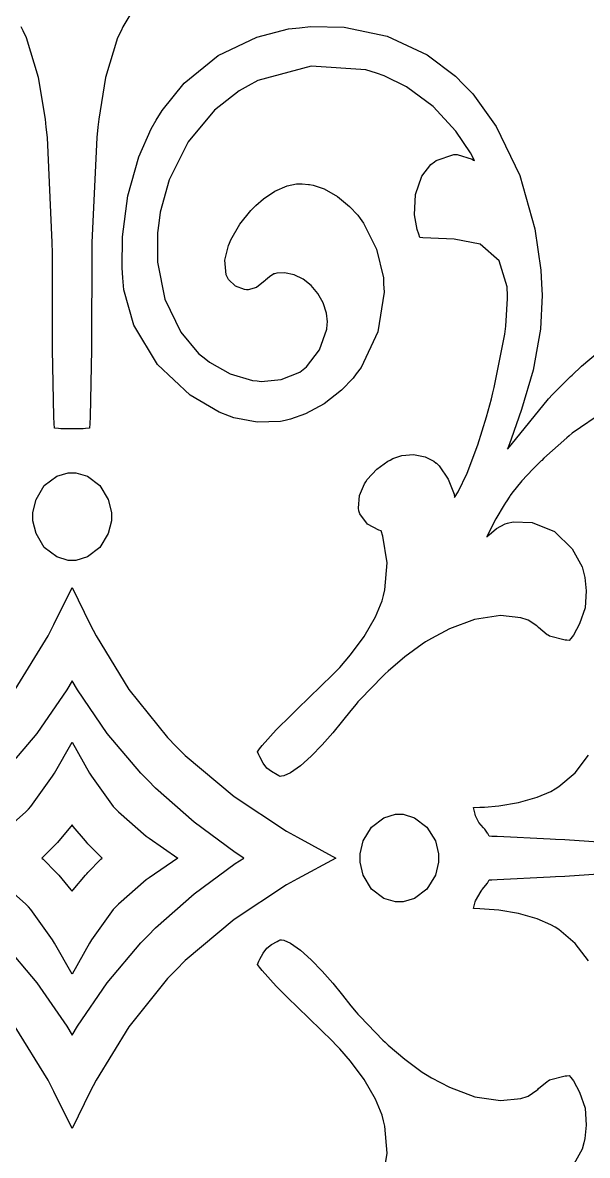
# Model space of a CAD drawing. Extents: x 0 to 1426, y 0 to 829.
# Drawn here: x 1296.5 to 1335.2, y 76 to 153.6 of the extents above; entities that cross this region are included whole.
import ezdxf

# ---------------------------------------------------------------- set-up
doc = ezdxf.new("R2010")
doc.units = 0
doc.layers.get('0').update_dxf_attribs({"linetype": 'CONTINUOUS'})

msp = doc.modelspace()

# ---------------------------------------------------------------- linework, layer by layer
at = {"color": 0}
for p, q in [((1304.87, 155.765), (1303.39, 153.278)), ((1304.87, 155.765), (1303.39, 153.278)), ((1296.56, 153.02), (1296.43, 153.278)), ((1296.56, 153.02), (1296.43, 153.278)), ((1296.79, 152.543), (1296.56, 153.02)), ((1296.79, 152.543), (1296.56, 153.02)), ((1303.27, 153.02), (1303.03, 152.543)), ((1303.27, 153.02), (1303.03, 152.543)), ((1303.39, 153.278), (1303.27, 153.02)), ((1303.39, 153.278), (1303.27, 153.02)), ((1312.56, 152.583), (1314.74, 153.143)), ((1312.56, 152.583), (1314.74, 153.143)), ((1314.74, 153.143), (1315.48, 153.223)), ((1314.74, 153.143), (1315.48, 153.223)), ((1315.48, 153.223), (1316.24, 153.307)), ((1315.48, 153.223), (1316.24, 153.307)), ((1316.24, 153.307), (1318.55, 153.257)), ((1316.24, 153.307), (1318.55, 153.257)), ((1318.55, 153.257), (1321.49, 152.649)), ((1318.55, 153.257), (1321.49, 152.649)), ((1297.61, 149.809), (1296.79, 152.543)), ((1297.61, 149.809), (1296.79, 152.543)), ((1303.03, 152.543), (1302.21, 149.809)), ((1303.03, 152.543), (1302.21, 149.809)), ((1309.91, 151.321), (1312.56, 152.583)), ((1309.91, 151.321), (1312.56, 152.583)), ((1321.49, 152.649), (1324.23, 151.36)), ((1321.49, 152.649), (1324.23, 151.36)), ((1307.59, 149.426), (1309.91, 151.321)), ((1307.59, 149.426), (1309.91, 151.321)), ((1324.23, 151.36), (1326.17, 149.915)), ((1324.23, 151.36), (1326.17, 149.915)), ((1316.28, 150.599), (1312.64, 149.623)), ((1316.28, 150.599), (1312.64, 149.623)), ((1320.02, 150.352), (1316.28, 150.599)), ((1320.02, 150.352), (1316.28, 150.599)), ((1298.08, 146.958), (1297.61, 149.809)), ((1298.08, 146.958), (1297.61, 149.809)), ((1302.21, 149.809), (1301.74, 146.958)), ((1302.21, 149.809), (1301.74, 146.958)), ((1320.75, 150.113), (1320.02, 150.352)), ((1320.75, 150.113), (1320.02, 150.352)), ((1321.28, 149.936), (1320.75, 150.113)), ((1321.28, 149.936), (1320.75, 150.113)), ((1322.82, 149.174), (1321.28, 149.936)), ((1322.82, 149.174), (1321.28, 149.936)), ((1326.17, 149.915), (1326.72, 149.348)), ((1326.17, 149.915), (1326.72, 149.348)), ((1306.08, 147.567), (1307.59, 149.426)), ((1306.08, 147.567), (1307.59, 149.426)), ((1311.35, 148.909), (1309.66, 147.58)), ((1311.35, 148.909), (1309.66, 147.58)), ((1311.97, 149.25), (1311.35, 148.909)), ((1311.97, 149.25), (1311.35, 148.909)), ((1312.64, 149.623), (1311.97, 149.25)), ((1312.64, 149.623), (1311.97, 149.25)), ((1324.64, 147.837), (1322.82, 149.174)), ((1324.64, 147.837), (1322.82, 149.174)), ((1326.72, 149.348), (1327.36, 148.701)), ((1326.72, 149.348), (1327.36, 148.701)), ((1327.36, 148.701), (1328.96, 146.461)), ((1327.36, 148.701), (1328.96, 146.461)), ((1305.67, 146.886), (1306.08, 147.567)), ((1305.67, 146.886), (1306.08, 147.567)), ((1309.66, 147.58), (1307.85, 145.407)), ((1309.66, 147.58), (1307.85, 145.407)), ((1326.19, 146.141), (1324.64, 147.837)), ((1326.19, 146.141), (1324.64, 147.837)), ((1298.14, 146.424), (1298.08, 146.958)), ((1298.14, 146.424), (1298.08, 146.958)), ((1301.74, 146.958), (1301.68, 146.424)), ((1301.74, 146.958), (1301.68, 146.424)), ((1305.32, 146.295), (1305.67, 146.886)), ((1305.32, 146.295), (1305.67, 146.886)), ((1298.22, 145.712), (1298.14, 146.424)), ((1298.22, 145.712), (1298.14, 146.424)), ((1301.68, 146.424), (1301.6, 145.712)), ((1301.68, 146.424), (1301.6, 145.712)), ((1304.49, 144.395), (1305.32, 146.295)), ((1304.49, 144.395), (1305.32, 146.295)), ((1327.19, 144.653), (1326.19, 146.141)), ((1327.19, 144.653), (1326.19, 146.141)), ((1328.96, 146.461), (1330.57, 143.109)), ((1328.96, 146.461), (1330.57, 143.109)), ((1298.55, 138.509), (1298.22, 145.712)), ((1298.55, 138.509), (1298.22, 145.712)), ((1301.6, 145.712), (1301.27, 138.509)), ((1301.6, 145.712), (1301.27, 138.509)), ((1307.85, 145.407), (1306.56, 142.801)), ((1307.85, 145.407), (1306.56, 142.801)), ((1303.72, 141.709), (1304.49, 144.395)), ((1303.72, 141.709), (1304.49, 144.395)), ((1324.84, 144.133), (1326.05, 144.546)), ((1324.84, 144.133), (1326.05, 144.546)), ((1326.05, 144.546), (1326.18, 144.549)), ((1326.05, 144.546), (1326.18, 144.549)), ((1326.18, 144.549), (1326.29, 144.552)), ((1326.18, 144.549), (1326.29, 144.552)), ((1326.29, 144.552), (1327.3, 144.231)), ((1326.29, 144.552), (1327.3, 144.231)), ((1327.46, 144.126), (1327.19, 144.653)), ((1327.46, 144.126), (1327.19, 144.653)), ((1323.87, 143.062), (1324.47, 143.862)), ((1323.87, 143.062), (1324.47, 143.862)), ((1324.47, 143.862), (1324.73, 144.052)), ((1324.47, 143.862), (1324.73, 144.052)), ((1324.73, 144.052), (1324.84, 144.133)), ((1324.73, 144.052), (1324.84, 144.133)), ((1327.3, 144.231), (1327.4, 144.168)), ((1327.3, 144.231), (1327.4, 144.168)), ((1327.4, 144.168), (1327.4, 144.165)), ((1327.4, 144.168), (1327.4, 144.165)), ((1327.4, 144.165), (1327.46, 144.131)), ((1327.4, 144.165), (1327.46, 144.131)), ((1327.46, 144.131), (1327.46, 144.126)), ((1327.46, 144.131), (1327.46, 144.126)), ((1306.56, 142.801), (1305.94, 140.588)), ((1306.56, 142.801), (1305.94, 140.588)), ((1323.43, 141.801), (1323.87, 143.062)), ((1323.43, 141.801), (1323.87, 143.062)), ((1330.57, 143.109), (1331.6, 139.462)), ((1330.57, 143.109), (1331.6, 139.462)), ((1313.01, 141.502), (1313.79, 142.03)), ((1313.01, 141.502), (1313.79, 142.03)), ((1313.79, 142.03), (1314.63, 142.398)), ((1313.79, 142.03), (1314.63, 142.398)), ((1314.63, 142.398), (1315.29, 142.537)), ((1314.63, 142.398), (1315.29, 142.537)), ((1315.29, 142.537), (1315.51, 142.537)), ((1315.29, 142.537), (1315.51, 142.537)), ((1315.51, 142.537), (1315.67, 142.537)), ((1315.51, 142.537), (1315.67, 142.537)), ((1315.67, 142.537), (1316.11, 142.495)), ((1315.67, 142.537), (1316.11, 142.495)), ((1316.11, 142.495), (1316.17, 142.485)), ((1316.11, 142.495), (1316.17, 142.485)), ((1316.17, 142.485), (1316.42, 142.444)), ((1316.17, 142.485), (1316.42, 142.444)), ((1316.42, 142.444), (1317.17, 142.193)), ((1316.42, 142.444), (1317.17, 142.193)), ((1317.17, 142.193), (1318.09, 141.68)), ((1317.17, 142.193), (1318.09, 141.68)), ((1303.36, 138.913), (1303.72, 141.709)), ((1303.36, 138.913), (1303.72, 141.709)), ((1312.49, 141.048), (1313.01, 141.502)), ((1312.49, 141.048), (1313.01, 141.502)), ((1318.09, 141.68), (1318.92, 140.99)), ((1318.09, 141.68), (1318.92, 140.99)), ((1323.37, 140.426), (1323.43, 141.801)), ((1323.37, 140.426), (1323.43, 141.801)), ((1305.94, 140.588), (1305.85, 139.837)), ((1305.94, 140.588), (1305.85, 139.837)), ((1311.41, 139.772), (1312.16, 140.718)), ((1311.41, 139.772), (1312.16, 140.718)), ((1312.16, 140.718), (1312.33, 140.883)), ((1312.16, 140.718), (1312.33, 140.883)), ((1312.33, 140.883), (1312.49, 141.048)), ((1312.33, 140.883), (1312.49, 141.048)), ((1318.92, 140.99), (1319.47, 140.381)), ((1318.92, 140.99), (1319.47, 140.381)), ((1319.47, 140.381), (1319.64, 140.16)), ((1319.47, 140.381), (1319.64, 140.16)), ((1323.54, 139.408), (1323.37, 140.426)), ((1323.54, 139.408), (1323.37, 140.426)), ((1305.85, 139.837), (1305.76, 139.178)), ((1305.85, 139.837), (1305.76, 139.178)), ((1310.79, 138.709), (1311.41, 139.772)), ((1310.79, 138.709), (1311.41, 139.772)), ((1319.64, 140.16), (1319.87, 139.847)), ((1319.64, 140.16), (1319.87, 139.847)), ((1319.87, 139.847), (1320.76, 138.063)), ((1319.87, 139.847), (1320.76, 138.063)), ((1303.34, 136.794), (1303.36, 138.913)), ((1303.34, 136.794), (1303.36, 138.913)), ((1305.76, 139.178), (1305.77, 137.165)), ((1305.76, 139.178), (1305.77, 137.165)), ((1323.65, 139.085), (1323.54, 139.408)), ((1323.65, 139.085), (1323.54, 139.408)), ((1323.73, 138.859), (1323.65, 139.085)), ((1323.73, 138.859), (1323.65, 139.085)), ((1323.94, 138.844), (1323.73, 138.859)), ((1323.94, 138.844), (1323.73, 138.859)), ((1324.48, 138.81), (1323.94, 138.844)), ((1324.48, 138.81), (1323.94, 138.844)), ((1331.6, 139.462), (1332.01, 136.63)), ((1331.6, 139.462), (1332.01, 136.63)), ((1298.56, 137.793), (1298.55, 138.509)), ((1298.56, 137.793), (1298.55, 138.509)), ((1301.27, 138.509), (1301.27, 137.793)), ((1301.27, 138.509), (1301.27, 137.793)), ((1310.37, 137.316), (1310.62, 138.311)), ((1310.37, 137.316), (1310.62, 138.311)), ((1310.62, 138.311), (1310.7, 138.486)), ((1310.62, 138.311), (1310.7, 138.486)), ((1310.7, 138.486), (1310.79, 138.709)), ((1310.7, 138.486), (1310.79, 138.709)), ((1320.76, 138.063), (1321.23, 136.091)), ((1320.76, 138.063), (1321.23, 136.091)), ((1326.07, 138.746), (1324.48, 138.81)), ((1326.07, 138.746), (1324.48, 138.81)), ((1327.87, 138.396), (1326.07, 138.746)), ((1327.87, 138.396), (1326.07, 138.746)), ((1329.15, 137.276), (1327.87, 138.396)), ((1329.15, 137.276), (1327.87, 138.396)), ((1298.56, 137.282), (1298.56, 137.793)), ((1298.56, 137.282), (1298.56, 137.793)), ((1298.58, 132.164), (1298.56, 137.282)), ((1298.58, 132.164), (1298.56, 137.282)), ((1301.26, 137.282), (1301.25, 132.164)), ((1301.26, 137.282), (1301.25, 132.164)), ((1301.27, 137.793), (1301.26, 137.282)), ((1301.27, 137.793), (1301.26, 137.282)), ((1310.46, 136.31), (1310.37, 137.316)), ((1310.46, 136.31), (1310.37, 137.316)), ((1329.7, 135.474), (1329.15, 137.276)), ((1329.7, 135.474), (1329.15, 137.276)), ((1303.39, 136.091), (1303.34, 136.794)), ((1303.39, 136.091), (1303.34, 136.794)), ((1305.77, 137.165), (1306.26, 134.638)), ((1305.77, 137.165), (1306.26, 134.638)), ((1332.01, 136.63), (1332.06, 135.682)), ((1332.01, 136.63), (1332.06, 135.682)), ((1303.45, 135.274), (1303.39, 136.091)), ((1303.45, 135.274), (1303.39, 136.091)), ((1310.55, 136.13), (1310.46, 136.31)), ((1310.55, 136.13), (1310.46, 136.31)), ((1310.62, 135.996), (1310.55, 136.13)), ((1310.62, 135.996), (1310.55, 136.13)), ((1311.11, 135.535), (1310.62, 135.996)), ((1311.11, 135.535), (1310.62, 135.996)), ((1313.03, 135.824), (1312.54, 135.449)), ((1313.03, 135.824), (1312.54, 135.449)), ((1313.12, 135.905), (1313.03, 135.824)), ((1313.12, 135.905), (1313.03, 135.824)), ((1313.16, 135.942), (1313.12, 135.905)), ((1313.16, 135.942), (1313.12, 135.905)), ((1313.43, 136.179), (1313.16, 135.942)), ((1313.43, 136.179), (1313.16, 135.942)), ((1313.72, 136.365), (1313.43, 136.179)), ((1313.72, 136.365), (1313.43, 136.179)), ((1313.77, 136.378), (1313.72, 136.365)), ((1313.77, 136.378), (1313.72, 136.365)), ((1313.94, 136.416), (1313.77, 136.378)), ((1313.94, 136.416), (1313.77, 136.378)), ((1314.46, 136.435), (1313.94, 136.416)), ((1314.46, 136.435), (1313.94, 136.416)), ((1315.12, 136.306), (1314.46, 136.435)), ((1315.12, 136.306), (1314.46, 136.435)), ((1315.74, 136.014), (1315.12, 136.306)), ((1315.74, 136.014), (1315.12, 136.306)), ((1316.29, 135.581), (1315.74, 136.014)), ((1316.29, 135.581), (1315.74, 136.014)), ((1321.23, 136.091), (1321.25, 135.683)), ((1321.23, 136.091), (1321.25, 135.683)), ((1304.15, 132.861), (1303.45, 135.274)), ((1304.15, 132.861), (1303.45, 135.274)), ((1311.73, 135.307), (1311.11, 135.535)), ((1311.73, 135.307), (1311.11, 135.535)), ((1311.86, 135.289), (1311.73, 135.307)), ((1311.86, 135.289), (1311.73, 135.307)), ((1311.98, 135.271), (1311.86, 135.289)), ((1311.98, 135.271), (1311.86, 135.289)), ((1312.54, 135.449), (1311.98, 135.271)), ((1312.54, 135.449), (1311.98, 135.271)), ((1316.75, 135.031), (1316.29, 135.581)), ((1316.75, 135.031), (1316.29, 135.581)), ((1317.1, 134.388), (1316.75, 135.031)), ((1317.1, 134.388), (1316.75, 135.031)), ((1321.28, 135.118), (1320.85, 132.405)), ((1321.28, 135.118), (1320.85, 132.405)), ((1321.25, 135.683), (1321.28, 135.118)), ((1321.25, 135.683), (1321.28, 135.118)), ((1329.73, 134.864), (1329.7, 135.474)), ((1329.73, 134.864), (1329.7, 135.474)), ((1332.06, 135.682), (1332.1, 134.913)), ((1332.06, 135.682), (1332.1, 134.913)), ((1306.26, 134.638), (1307.35, 132.384)), ((1306.26, 134.638), (1307.35, 132.384)), ((1317.33, 133.672), (1317.1, 134.388)), ((1317.33, 133.672), (1317.1, 134.388)), ((1329.62, 132.796), (1329.74, 134.687)), ((1329.62, 132.796), (1329.74, 134.687)), ((1329.74, 134.687), (1329.73, 134.864)), ((1329.74, 134.687), (1329.73, 134.864)), ((1332.1, 134.913), (1331.98, 132.592)), ((1332.1, 134.913), (1331.98, 132.592)), ((1317.4, 133.099), (1317.33, 133.672)), ((1317.4, 133.099), (1317.33, 133.672)), ((1305.75, 130.168), (1304.15, 132.861)), ((1305.75, 130.168), (1304.15, 132.861)), ((1317.35, 132.595), (1317.39, 132.909)), ((1317.35, 132.595), (1317.39, 132.909)), ((1317.39, 132.909), (1317.4, 133.099)), ((1317.39, 132.909), (1317.4, 133.099)), ((1329.54, 132.249), (1329.59, 132.618)), ((1329.54, 132.249), (1329.59, 132.618)), ((1329.59, 132.618), (1329.62, 132.796)), ((1329.59, 132.618), (1329.62, 132.796)), ((1334.81, 130.044), (1338.18, 132.903)), ((1334.81, 130.044), (1338.18, 132.903)), ((1298.58, 131.651), (1298.58, 132.164)), ((1298.58, 131.651), (1298.58, 132.164)), ((1301.25, 132.164), (1301.25, 131.651)), ((1301.25, 132.164), (1301.25, 131.651)), ((1307.35, 132.384), (1308.58, 130.912)), ((1307.35, 132.384), (1308.58, 130.912)), ((1316.85, 131.167), (1317.35, 132.595)), ((1316.85, 131.167), (1317.35, 132.595)), ((1320.85, 132.405), (1319.7, 129.962)), ((1320.85, 132.405), (1319.7, 129.962)), ((1328.82, 128.585), (1329.54, 132.249)), ((1328.82, 128.585), (1329.54, 132.249)), ((1331.98, 132.592), (1331.49, 129.784)), ((1331.98, 132.592), (1331.49, 129.784)), ((1298.58, 131.192), (1298.58, 131.651)), ((1298.58, 131.192), (1298.58, 131.651)), ((1298.67, 126.594), (1298.58, 131.192)), ((1298.67, 126.594), (1298.58, 131.192)), ((1301.25, 131.192), (1301.16, 126.594)), ((1301.25, 131.192), (1301.16, 126.594)), ((1301.25, 131.651), (1301.25, 131.192)), ((1301.25, 131.651), (1301.25, 131.192)), ((1315.97, 130.006), (1316.85, 131.167)), ((1315.97, 130.006), (1316.85, 131.167)), ((1308.58, 130.912), (1309.07, 130.524)), ((1308.58, 130.912), (1309.07, 130.524)), ((1309.07, 130.524), (1309.33, 130.321)), ((1309.07, 130.524), (1309.33, 130.321)), ((1309.33, 130.321), (1310.74, 129.526)), ((1309.33, 130.321), (1310.74, 129.526)), ((1308, 128.072), (1305.75, 130.168)), ((1308, 128.072), (1305.75, 130.168)), ((1310.74, 129.526), (1312.27, 129.071)), ((1310.74, 129.526), (1312.27, 129.071)), ((1314.22, 129.132), (1315.5, 129.653)), ((1314.22, 129.132), (1315.5, 129.653)), ((1315.5, 129.653), (1315.73, 129.825)), ((1315.5, 129.653), (1315.73, 129.825)), ((1315.73, 129.825), (1315.97, 130.006)), ((1315.73, 129.825), (1315.97, 130.006)), ((1319.37, 129.53), (1319.15, 129.228)), ((1319.37, 129.53), (1319.15, 129.228)), ((1319.7, 129.962), (1319.37, 129.53)), ((1319.7, 129.962), (1319.37, 129.53)), ((1331.49, 129.784), (1330.7, 127.095)), ((1331.49, 129.784), (1330.7, 127.095)), ((1334.15, 129.446), (1334.81, 130.044)), ((1334.15, 129.446), (1334.81, 130.044)), ((1312.27, 129.071), (1312.58, 129.038)), ((1312.27, 129.071), (1312.58, 129.038)), ((1312.58, 129.038), (1312.85, 129.01)), ((1312.58, 129.038), (1312.85, 129.01)), ((1312.85, 129.01), (1314.22, 129.132)), ((1312.85, 129.01), (1314.22, 129.132)), ((1319.15, 129.228), (1318.36, 128.4)), ((1319.15, 129.228), (1318.36, 128.4)), ((1332.93, 128.227), (1334.04, 129.341)), ((1332.93, 128.227), (1334.04, 129.341)), ((1334.04, 129.341), (1334.15, 129.446)), ((1334.04, 129.341), (1334.15, 129.446)), ((1309.98, 126.904), (1308, 128.072)), ((1309.98, 126.904), (1308, 128.072)), ((1318.36, 128.4), (1317.18, 127.474)), ((1318.36, 128.4), (1317.18, 127.474)), ((1328.63, 127.813), (1328.73, 128.224)), ((1328.63, 127.813), (1328.73, 128.224)), ((1328.73, 128.224), (1328.82, 128.585)), ((1328.73, 128.224), (1328.82, 128.585)), ((1332.55, 127.812), (1332.82, 128.109)), ((1332.55, 127.812), (1332.82, 128.109)), ((1332.82, 128.109), (1332.93, 128.227)), ((1332.82, 128.109), (1332.93, 128.227)), ((1317.18, 127.474), (1315.89, 126.78)), ((1317.18, 127.474), (1315.89, 126.78)), ((1328.3, 126.587), (1328.63, 127.813)), ((1328.3, 126.587), (1328.63, 127.813)), ((1329.99, 124.674), (1332.55, 127.812)), ((1329.99, 124.674), (1332.55, 127.812)), ((1298.69, 126.135), (1298.67, 126.594)), ((1298.69, 126.135), (1298.67, 126.594)), ((1301.16, 126.594), (1301.13, 126.135)), ((1301.16, 126.594), (1301.13, 126.135)), ((1310.69, 126.632), (1309.98, 126.904)), ((1310.69, 126.632), (1309.98, 126.904)), ((1310.99, 126.515), (1310.69, 126.632)), ((1310.99, 126.515), (1310.69, 126.632)), ((1312.58, 126.209), (1310.99, 126.515)), ((1312.58, 126.209), (1310.99, 126.515)), ((1314.86, 126.417), (1314.51, 126.343)), ((1314.86, 126.417), (1314.51, 126.343)), ((1315.89, 126.78), (1314.86, 126.417)), ((1315.89, 126.78), (1314.86, 126.417)), ((1327.69, 124.656), (1328.3, 126.587)), ((1327.69, 124.656), (1328.3, 126.587)), ((1330.7, 127.095), (1329.98, 125.045)), ((1330.7, 127.095), (1329.98, 125.045)), ((1336.37, 126.983), (1334.17, 125.462)), ((1336.37, 126.983), (1334.17, 125.462)), ((1298.71, 125.816), (1298.69, 126.135)), ((1298.71, 125.816), (1298.69, 126.135)), ((1298.99, 125.783), (1298.71, 125.816)), ((1298.99, 125.783), (1298.71, 125.816)), ((1299.15, 125.765), (1298.99, 125.783)), ((1299.15, 125.765), (1298.99, 125.783)), ((1300.68, 125.765), (1299.15, 125.765)), ((1300.68, 125.765), (1299.15, 125.765)), ((1300.83, 125.783), (1300.68, 125.765)), ((1300.83, 125.783), (1300.68, 125.765)), ((1301.11, 125.816), (1300.83, 125.783)), ((1301.11, 125.816), (1300.83, 125.783)), ((1301.13, 126.135), (1301.11, 125.816)), ((1301.13, 126.135), (1301.11, 125.816)), ((1314.19, 126.275), (1312.58, 126.209)), ((1314.19, 126.275), (1312.58, 126.209)), ((1314.51, 126.343), (1314.19, 126.275)), ((1314.51, 126.343), (1314.19, 126.275)), ((1329.98, 125.045), (1329.73, 124.364)), ((1329.98, 125.045), (1329.73, 124.364)), ((1333.8, 125.156), (1332.23, 123.748)), ((1333.8, 125.156), (1332.23, 123.748)), ((1333.96, 125.288), (1333.8, 125.156)), ((1333.96, 125.288), (1333.8, 125.156)), ((1334.17, 125.462), (1333.96, 125.288)), ((1334.17, 125.462), (1333.96, 125.288)), ((1326.96, 122.718), (1327.69, 124.656)), ((1326.96, 122.718), (1327.69, 124.656)), ((1329.73, 124.364), (1329.99, 124.674)), ((1329.73, 124.364), (1329.99, 124.674)), ((1320.78, 122.995), (1321.53, 123.545)), ((1320.78, 122.995), (1321.53, 123.545)), ((1321.53, 123.545), (1321.69, 123.627)), ((1321.53, 123.545), (1321.69, 123.627)), ((1321.69, 123.627), (1321.88, 123.723)), ((1321.69, 123.627), (1321.88, 123.723)), ((1321.88, 123.723), (1322.49, 123.928)), ((1321.88, 123.723), (1322.49, 123.928)), ((1322.49, 123.928), (1323.3, 124.012)), ((1322.49, 123.928), (1323.3, 124.012)), ((1323.3, 124.012), (1324.1, 123.853)), ((1323.3, 124.012), (1324.1, 123.853)), ((1324.1, 123.853), (1324.68, 123.555)), ((1324.1, 123.853), (1324.68, 123.555)), ((1324.68, 123.555), (1324.85, 123.421)), ((1324.68, 123.555), (1324.85, 123.421)), ((1324.85, 123.421), (1324.87, 123.407)), ((1324.85, 123.421), (1324.87, 123.407)), ((1324.87, 123.407), (1324.89, 123.391)), ((1324.87, 123.407), (1324.89, 123.391)), ((1324.89, 123.391), (1325.04, 123.234)), ((1324.89, 123.391), (1325.04, 123.234)), ((1332.04, 123.566), (1331.64, 123.174)), ((1332.04, 123.566), (1331.64, 123.174)), ((1332.08, 123.603), (1332.04, 123.566)), ((1332.08, 123.603), (1332.04, 123.566)), ((1332.23, 123.748), (1332.08, 123.603)), ((1332.23, 123.748), (1332.08, 123.603)), ((1298.86, 122.519), (1299.65, 122.753)), ((1298.86, 122.519), (1299.65, 122.753)), ((1299.65, 122.753), (1299.91, 122.753)), ((1299.65, 122.753), (1299.91, 122.753)), ((1299.91, 122.753), (1300.17, 122.753)), ((1299.91, 122.753), (1300.17, 122.753)), ((1300.17, 122.753), (1300.96, 122.519)), ((1300.17, 122.753), (1300.96, 122.519)), ((1320.13, 122.291), (1320.78, 122.995)), ((1320.13, 122.291), (1320.78, 122.995)), ((1325.04, 123.234), (1325.67, 122.324)), ((1325.04, 123.234), (1325.67, 122.324)), ((1326.36, 121.452), (1326.96, 122.718)), ((1326.36, 121.452), (1326.96, 122.718)), ((1331.46, 122.994), (1330.72, 122.207)), ((1331.46, 122.994), (1330.72, 122.207)), ((1331.6, 123.135), (1331.46, 122.994)), ((1331.6, 123.135), (1331.46, 122.994)), ((1331.64, 123.174), (1331.6, 123.135)), ((1331.64, 123.174), (1331.6, 123.135)), ((1297.44, 120.922), (1298.01, 121.875)), ((1297.44, 120.922), (1298.01, 121.875)), ((1298.01, 121.875), (1298.86, 122.519)), ((1298.01, 121.875), (1298.86, 122.519)), ((1300.96, 122.519), (1301.81, 121.875)), ((1300.96, 122.519), (1301.81, 121.875)), ((1301.81, 121.875), (1302.39, 120.922)), ((1301.81, 121.875), (1302.39, 120.922)), ((1319.59, 121.192), (1319.94, 121.992)), ((1319.59, 121.192), (1319.94, 121.992)), ((1319.94, 121.992), (1320.03, 122.131)), ((1319.94, 121.992), (1320.03, 122.131)), ((1320.03, 122.131), (1320.13, 122.291)), ((1320.03, 122.131), (1320.13, 122.291)), ((1325.67, 122.324), (1326.07, 121.283)), ((1325.67, 122.324), (1326.07, 121.283)), ((1330.72, 122.207), (1330.03, 121.361)), ((1330.72, 122.207), (1330.03, 121.361)), ((1319.52, 120.323), (1319.59, 121.192)), ((1319.52, 120.323), (1319.59, 121.192)), ((1326.07, 121.283), (1326.11, 121.058)), ((1326.07, 121.283), (1326.11, 121.058)), ((1326.11, 121.058), (1326.36, 121.452)), ((1326.11, 121.058), (1326.36, 121.452)), ((1329.89, 121.153), (1329.64, 120.77)), ((1329.89, 121.153), (1329.64, 120.77)), ((1329.92, 121.19), (1329.89, 121.153)), ((1329.92, 121.19), (1329.89, 121.153)), ((1330.03, 121.361), (1329.92, 121.19)), ((1330.03, 121.361), (1329.92, 121.19)), ((1297.23, 120.045), (1297.44, 120.922)), ((1297.23, 120.045), (1297.44, 120.922)), ((1302.39, 120.922), (1302.6, 120.045)), ((1302.39, 120.922), (1302.6, 120.045)), ((1319.56, 120.148), (1319.52, 120.323)), ((1319.56, 120.148), (1319.52, 120.323)), ((1329.51, 120.563), (1328.94, 119.605)), ((1329.51, 120.563), (1328.94, 119.605)), ((1329.62, 120.731), (1329.51, 120.563)), ((1329.62, 120.731), (1329.51, 120.563)), ((1329.64, 120.77), (1329.62, 120.731)), ((1329.64, 120.77), (1329.62, 120.731)), ((1297.23, 119.753), (1297.23, 120.045)), ((1297.23, 119.753), (1297.23, 120.045)), ((1297.23, 119.462), (1297.23, 119.753)), ((1297.23, 119.462), (1297.23, 119.753)), ((1297.44, 118.586), (1297.23, 119.462)), ((1297.44, 118.586), (1297.23, 119.462)), ((1302.6, 119.462), (1302.39, 118.586)), ((1302.6, 119.462), (1302.39, 118.586)), ((1302.6, 120.045), (1302.6, 119.753)), ((1302.6, 120.045), (1302.6, 119.753)), ((1302.6, 119.753), (1302.6, 119.462)), ((1302.6, 119.753), (1302.6, 119.462)), ((1319.61, 119.949), (1319.56, 120.148)), ((1319.61, 119.949), (1319.56, 120.148)), ((1320.14, 119.228), (1319.61, 119.949)), ((1320.14, 119.228), (1319.61, 119.949)), ((1328.94, 119.605), (1328.4, 118.566)), ((1328.94, 119.605), (1328.4, 118.566)), ((1320.91, 118.814), (1320.14, 119.228)), ((1320.91, 118.814), (1320.14, 119.228)), ((1321.08, 118.768), (1320.91, 118.814)), ((1321.08, 118.768), (1320.91, 118.814)), ((1321.2, 118.407), (1321.08, 118.768)), ((1321.2, 118.407), (1321.08, 118.768)), ((1328.48, 118.495), (1328.98, 118.944)), ((1328.48, 118.495), (1328.98, 118.944)), ((1328.98, 118.944), (1329.57, 119.268)), ((1328.98, 118.944), (1329.57, 119.268)), ((1329.57, 119.268), (1329.72, 119.302)), ((1329.57, 119.268), (1329.72, 119.302)), ((1329.72, 119.302), (1330.12, 119.396)), ((1329.72, 119.302), (1330.12, 119.396)), ((1330.12, 119.396), (1331.41, 119.342)), ((1330.12, 119.396), (1331.41, 119.342)), ((1331.41, 119.342), (1332.94, 118.725)), ((1331.41, 119.342), (1332.94, 118.725)), ((1332.94, 118.725), (1334.17, 117.537)), ((1332.94, 118.725), (1334.17, 117.537)), ((1298.01, 117.632), (1297.44, 118.586)), ((1298.01, 117.632), (1297.44, 118.586)), ((1302.39, 118.586), (1301.81, 117.632)), ((1302.39, 118.586), (1301.81, 117.632)), ((1321.49, 116.582), (1321.2, 118.407)), ((1321.49, 116.582), (1321.2, 118.407)), ((1328.4, 118.566), (1328.31, 118.358)), ((1328.4, 118.566), (1328.31, 118.358)), ((1328.31, 118.363), (1328.36, 118.394)), ((1328.31, 118.363), (1328.36, 118.394)), ((1328.31, 118.358), (1328.31, 118.363)), ((1328.31, 118.358), (1328.31, 118.363)), ((1328.36, 118.397), (1328.48, 118.495)), ((1328.36, 118.397), (1328.48, 118.495)), ((1328.36, 118.394), (1328.36, 118.397)), ((1328.36, 118.394), (1328.36, 118.397)), ((1298.86, 116.99), (1298.01, 117.632)), ((1298.86, 116.99), (1298.01, 117.632)), ((1301.81, 117.632), (1300.96, 116.99)), ((1301.81, 117.632), (1300.96, 116.99)), ((1334.17, 117.537), (1334.84, 116.305)), ((1334.17, 117.537), (1334.84, 116.305)), ((1299.65, 116.753), (1298.86, 116.99)), ((1299.65, 116.753), (1298.86, 116.99)), ((1299.91, 116.753), (1299.65, 116.753)), ((1299.91, 116.753), (1299.65, 116.753)), ((1300.17, 116.753), (1299.91, 116.753)), ((1300.17, 116.753), (1299.91, 116.753)), ((1300.96, 116.99), (1300.17, 116.753)), ((1300.96, 116.99), (1300.17, 116.753)), ((1321.34, 114.733), (1321.49, 116.582)), ((1321.34, 114.733), (1321.49, 116.582)), ((1334.84, 116.305), (1334.96, 115.866)), ((1334.84, 116.305), (1334.96, 115.866)), ((1334.96, 115.866), (1335.03, 115.577)), ((1334.96, 115.866), (1335.03, 115.577)), ((1335.03, 115.577), (1335.13, 114.672)), ((1335.03, 115.577), (1335.13, 114.672)), ((1298.66, 112.364), (1299.91, 114.894)), ((1298.66, 112.364), (1299.91, 114.894)), ((1299.91, 114.894), (1301.16, 112.364)), ((1299.91, 114.894), (1301.16, 112.364)), ((1321.14, 113.983), (1321.24, 114.358)), ((1321.14, 113.983), (1321.24, 114.358)), ((1321.24, 114.358), (1321.34, 114.733)), ((1321.24, 114.358), (1321.34, 114.733)), ((1335.13, 114.672), (1335.04, 113.508)), ((1335.13, 114.672), (1335.04, 113.508)), ((1320.69, 112.893), (1321.14, 113.983)), ((1320.69, 112.893), (1321.14, 113.983)), ((1335.04, 113.508), (1334.67, 112.408)), ((1335.04, 113.508), (1334.67, 112.408)), ((1319.91, 111.536), (1320.69, 112.893)), ((1319.91, 111.536), (1320.69, 112.893)), ((1327.48, 112.718), (1325.77, 112.069)), ((1327.48, 112.718), (1325.77, 112.069)), ((1329.25, 112.973), (1327.48, 112.718)), ((1329.25, 112.973), (1327.48, 112.718)), ((1330.65, 112.832), (1329.25, 112.973)), ((1330.65, 112.832), (1329.25, 112.973)), ((1331.08, 112.692), (1330.65, 112.832)), ((1331.08, 112.692), (1330.65, 112.832)), ((1331.15, 112.668), (1331.08, 112.692)), ((1331.15, 112.668), (1331.08, 112.692)), ((1331.74, 112.27), (1331.15, 112.668)), ((1331.74, 112.27), (1331.15, 112.668)), ((1298.28, 111.581), (1298.66, 112.364)), ((1298.28, 111.581), (1298.66, 112.364)), ((1301.16, 112.364), (1301.55, 111.581)), ((1301.16, 112.364), (1301.55, 111.581)), ((1325.77, 112.069), (1324.52, 111.414)), ((1325.77, 112.069), (1324.52, 111.414)), ((1331.8, 112.214), (1331.74, 112.27)), ((1331.8, 112.214), (1331.74, 112.27)), ((1331.86, 112.157), (1331.8, 112.214)), ((1331.86, 112.157), (1331.8, 112.214)), ((1332.44, 111.668), (1331.86, 112.157)), ((1332.44, 111.668), (1331.86, 112.157)), ((1334.67, 112.408), (1334.24, 111.639)), ((1334.67, 112.408), (1334.24, 111.639)), ((1296.02, 107.922), (1298.28, 111.581)), ((1296.02, 107.922), (1298.28, 111.581)), ((1301.55, 111.581), (1303.8, 107.922)), ((1301.55, 111.581), (1303.8, 107.922)), ((1318.98, 110.29), (1319.91, 111.536)), ((1318.98, 110.29), (1319.91, 111.536)), ((1323.88, 111.029), (1322.69, 110.155)), ((1323.88, 111.029), (1322.69, 110.155)), ((1324.12, 111.172), (1323.88, 111.029)), ((1324.12, 111.172), (1323.88, 111.029)), ((1324.52, 111.414), (1324.12, 111.172)), ((1324.52, 111.414), (1324.12, 111.172)), ((1332.51, 111.627), (1332.44, 111.668)), ((1332.51, 111.627), (1332.44, 111.668)), ((1332.61, 111.57), (1332.51, 111.627)), ((1332.61, 111.57), (1332.51, 111.627)), ((1333.68, 111.289), (1332.61, 111.57)), ((1333.68, 111.289), (1332.61, 111.57)), ((1333.79, 111.282), (1333.68, 111.289)), ((1333.79, 111.282), (1333.68, 111.289)), ((1333.95, 111.272), (1333.79, 111.282)), ((1333.95, 111.272), (1333.79, 111.282)), ((1334.06, 111.409), (1333.95, 111.272)), ((1334.06, 111.409), (1333.95, 111.272)), ((1334.24, 111.639), (1334.06, 111.409)), ((1334.24, 111.639), (1334.06, 111.409)), ((1318.24, 109.43), (1318.98, 110.29)), ((1318.24, 109.43), (1318.98, 110.29)), ((1322.69, 110.155), (1321.56, 109.18)), ((1322.69, 110.155), (1321.56, 109.18)), ((1317.98, 109.154), (1318.24, 109.43)), ((1317.98, 109.154), (1318.24, 109.43)), ((1315.36, 106.586), (1317.75, 108.911)), ((1315.36, 106.586), (1317.75, 108.911)), ((1317.75, 108.911), (1317.98, 109.154)), ((1317.75, 108.911), (1317.98, 109.154)), ((1321.19, 108.835), (1319.64, 107.231)), ((1321.19, 108.835), (1319.64, 107.231)), ((1321.35, 108.985), (1321.19, 108.835)), ((1321.35, 108.985), (1321.19, 108.835)), ((1321.56, 109.18), (1321.35, 108.985)), ((1321.56, 109.18), (1321.35, 108.985)), ((1299.54, 107.881), (1297.5, 104.912)), ((1299.54, 107.881), (1297.5, 104.912)), ((1299.91, 108.51), (1299.54, 107.881)), ((1299.91, 108.51), (1299.54, 107.881)), ((1300.28, 107.881), (1299.91, 108.51)), ((1300.28, 107.881), (1299.91, 108.51)), ((1302.32, 104.912), (1300.28, 107.881)), ((1302.32, 104.912), (1300.28, 107.881)), ((1303.8, 107.922), (1306.45, 104.623)), ((1303.8, 107.922), (1306.45, 104.623)), ((1319.49, 107.061), (1319.37, 106.919)), ((1319.49, 107.061), (1319.37, 106.919)), ((1319.64, 107.231), (1319.49, 107.061)), ((1319.64, 107.231), (1319.49, 107.061)), ((1314.92, 106.164), (1315.12, 106.355)), ((1314.92, 106.164), (1315.12, 106.355)), ((1315.12, 106.355), (1315.36, 106.586)), ((1315.12, 106.355), (1315.36, 106.586)), ((1319.01, 106.485), (1318.43, 105.76)), ((1319.01, 106.485), (1318.43, 105.76)), ((1319.37, 106.919), (1319.01, 106.485)), ((1319.37, 106.919), (1319.01, 106.485)), ((1313.89, 105.155), (1314.92, 106.164)), ((1313.89, 105.155), (1314.92, 106.164)), ((1318.43, 105.76), (1317.76, 104.951)), ((1318.43, 105.76), (1317.76, 104.951)), ((1297.5, 104.912), (1295.2, 102.183)), ((1297.5, 104.912), (1295.2, 102.183)), ((1304.63, 102.183), (1302.32, 104.912)), ((1304.63, 102.183), (1302.32, 104.912)), ((1312.92, 104.074), (1313.89, 105.155)), ((1312.92, 104.074), (1313.89, 105.155)), ((1317.76, 104.951), (1317.03, 104.126)), ((1317.76, 104.951), (1317.03, 104.126)), ((1298.71, 102.197), (1299.91, 104.319)), ((1298.71, 102.197), (1299.91, 104.319)), ((1299.91, 104.319), (1301.11, 102.197)), ((1299.91, 104.319), (1301.11, 102.197)), ((1306.45, 104.623), (1307.05, 104.018)), ((1306.45, 104.623), (1307.05, 104.018)), ((1307.05, 104.018), (1307.66, 103.387)), ((1307.05, 104.018), (1307.66, 103.387)), ((1312.75, 103.845), (1312.92, 104.074)), ((1312.75, 103.845), (1312.92, 104.074)), ((1317.03, 104.126), (1316.29, 103.35)), ((1317.03, 104.126), (1316.29, 103.35)), ((1307.66, 103.387), (1311, 100.58)), ((1307.66, 103.387), (1311, 100.58)), ((1312.62, 103.657), (1312.75, 103.845)), ((1312.62, 103.657), (1312.75, 103.845)), ((1312.71, 103.44), (1312.62, 103.657)), ((1312.71, 103.44), (1312.62, 103.657)), ((1312.77, 103.298), (1312.71, 103.44)), ((1312.77, 103.298), (1312.71, 103.44)), ((1312.99, 102.88), (1312.77, 103.298)), ((1312.99, 102.88), (1312.77, 103.298)), ((1316.29, 103.35), (1315.56, 102.69)), ((1316.29, 103.35), (1315.56, 102.69)), ((1334.36, 102.22), (1335.27, 103.422)), ((1334.36, 102.22), (1335.27, 103.422)), ((1313.24, 102.537), (1312.99, 102.88)), ((1313.24, 102.537), (1312.99, 102.88)), ((1313.57, 102.289), (1313.24, 102.537)), ((1313.57, 102.289), (1313.24, 102.537)), ((1315.56, 102.69), (1314.88, 102.21)), ((1315.56, 102.69), (1314.88, 102.21)), ((1297.09, 99.9035), (1298.58, 101.972)), ((1297.09, 99.9035), (1298.58, 101.972)), ((1298.58, 101.972), (1298.71, 102.197)), ((1298.58, 101.972), (1298.71, 102.197)), ((1301.11, 102.197), (1301.24, 101.972)), ((1301.11, 102.197), (1301.24, 101.972)), ((1301.24, 101.972), (1302.73, 99.9035)), ((1301.24, 101.972), (1302.73, 99.9035)), ((1305.13, 101.674), (1304.63, 102.183)), ((1305.13, 101.674), (1304.63, 102.183)), ((1305.62, 101.165), (1305.13, 101.674)), ((1305.62, 101.165), (1305.13, 101.674)), ((1313.95, 102.079), (1313.57, 102.289)), ((1313.95, 102.079), (1313.57, 102.289)), ((1314.08, 102.012), (1313.95, 102.079)), ((1314.08, 102.012), (1313.95, 102.079)), ((1314.16, 101.964), (1314.08, 102.012)), ((1314.16, 101.964), (1314.08, 102.012)), ((1314.26, 101.979), (1314.16, 101.964)), ((1314.26, 101.979), (1314.16, 101.964)), ((1314.42, 102.004), (1314.26, 101.979)), ((1314.42, 102.004), (1314.26, 101.979)), ((1314.88, 102.21), (1314.42, 102.004)), ((1314.88, 102.21), (1314.42, 102.004)), ((1333.25, 101.265), (1334.36, 102.22)), ((1333.25, 101.265), (1334.36, 102.22)), ((1308.27, 98.8219), (1305.62, 101.165)), ((1308.27, 98.8219), (1305.62, 101.165)), ((1331.77, 100.542), (1332.7, 100.94)), ((1331.77, 100.542), (1332.7, 100.94)), ((1332.7, 100.94), (1332.99, 101.108)), ((1332.7, 100.94), (1332.99, 101.108)), ((1332.99, 101.108), (1333.25, 101.265)), ((1332.99, 101.108), (1333.25, 101.265)), ((1311, 100.58), (1314.6, 98.2183)), ((1311, 100.58), (1314.6, 98.2183)), ((1329.14, 99.9532), (1330.48, 100.169)), ((1329.14, 99.9532), (1330.48, 100.169)), ((1330.48, 100.169), (1331.77, 100.542)), ((1330.48, 100.169), (1331.77, 100.542)), ((1294.84, 97.8697), (1296.74, 99.5274)), ((1294.84, 97.8697), (1296.74, 99.5274)), ((1296.74, 99.5274), (1296.92, 99.7162)), ((1296.74, 99.5274), (1296.92, 99.7162)), ((1296.92, 99.7162), (1297.09, 99.9035)), ((1296.92, 99.7162), (1297.09, 99.9035)), ((1302.73, 99.9035), (1302.9, 99.7162)), ((1302.73, 99.9035), (1302.9, 99.7162)), ((1302.9, 99.7162), (1303.08, 99.5274)), ((1302.9, 99.7162), (1303.08, 99.5274)), ((1303.08, 99.5274), (1304.98, 97.8697)), ((1303.08, 99.5274), (1304.98, 97.8697)), ((1321.27, 99.1387), (1322.06, 99.3743)), ((1321.27, 99.1387), (1322.06, 99.3743)), ((1322.06, 99.3743), (1322.32, 99.3743)), ((1322.06, 99.3743), (1322.32, 99.3743)), ((1322.32, 99.3743), (1322.58, 99.3743)), ((1322.32, 99.3743), (1322.58, 99.3743)), ((1322.58, 99.3743), (1323.36, 99.1387)), ((1322.58, 99.3743), (1323.36, 99.1387)), ((1327.41, 99.8305), (1327.83, 99.8499)), ((1327.41, 99.8305), (1327.83, 99.8499)), ((1327.52, 99.3786), (1327.41, 99.8305)), ((1327.52, 99.3786), (1327.41, 99.8305)), ((1327.55, 99.2628), (1327.52, 99.3786)), ((1327.55, 99.2628), (1327.52, 99.3786)), ((1327.83, 99.8499), (1328.16, 99.865)), ((1327.83, 99.8499), (1328.16, 99.865)), ((1328.16, 99.865), (1329.14, 99.9532)), ((1328.16, 99.865), (1329.14, 99.9532)), ((1299.83, 98.5449), (1299, 97.5445)), ((1299.83, 98.5449), (1299, 97.5445)), ((1299.91, 98.6497), (1299.83, 98.5449)), ((1299.91, 98.6497), (1299.83, 98.5449)), ((1299.99, 98.5449), (1299.91, 98.6497)), ((1299.99, 98.5449), (1299.91, 98.6497)), ((1300.82, 97.5445), (1299.99, 98.5449)), ((1300.82, 97.5445), (1299.99, 98.5449)), ((1311.09, 96.7493), (1308.27, 98.8219)), ((1311.09, 96.7493), (1308.27, 98.8219)), ((1319.84, 97.5431), (1320.42, 98.4966)), ((1319.84, 97.5431), (1320.42, 98.4966)), ((1320.42, 98.4966), (1321.27, 99.1387)), ((1320.42, 98.4966), (1321.27, 99.1387)), ((1323.36, 99.1387), (1324.21, 98.4966)), ((1323.36, 99.1387), (1324.21, 98.4966)), ((1324.21, 98.4966), (1324.79, 97.5431)), ((1324.21, 98.4966), (1324.79, 97.5431)), ((1327.77, 98.8162), (1327.55, 99.2628)), ((1327.77, 98.8162), (1327.55, 99.2628)), ((1328.09, 98.4444), (1327.77, 98.8162)), ((1328.09, 98.4444), (1327.77, 98.8162)), ((1304.98, 97.8697), (1305.19, 97.7276)), ((1304.98, 97.8697), (1305.19, 97.7276)), ((1305.19, 97.7276), (1307.15, 96.3747)), ((1305.19, 97.7276), (1307.15, 96.3747)), ((1314.6, 98.2183), (1315.35, 97.8076)), ((1314.6, 98.2183), (1315.35, 97.8076)), ((1315.35, 97.8076), (1317.98, 96.3747)), ((1315.35, 97.8076), (1317.98, 96.3747)), ((1328.16, 98.3643), (1328.09, 98.4444)), ((1328.16, 98.3643), (1328.09, 98.4444)), ((1328.18, 98.3424), (1328.16, 98.3643)), ((1328.18, 98.3424), (1328.16, 98.3643)), ((1328.37, 98.0874), (1328.18, 98.3424)), ((1328.37, 98.0874), (1328.18, 98.3424)), ((1328.38, 98.0585), (1328.37, 98.0874)), ((1328.38, 98.0585), (1328.37, 98.0874)), ((1328.47, 97.8697), (1328.38, 98.0585)), ((1328.47, 97.8697), (1328.38, 98.0585)), ((1328.66, 97.8599), (1328.47, 97.8697)), ((1328.66, 97.8599), (1328.47, 97.8697)), ((1329.03, 97.8422), (1328.66, 97.8599)), ((1329.03, 97.8422), (1328.66, 97.8599)), ((1332.65, 97.663), (1329.03, 97.8422)), ((1332.65, 97.663), (1329.03, 97.8422)), ((1298.83, 97.3543), (1297.93, 96.46)), ((1298.83, 97.3543), (1297.93, 96.46)), ((1298.92, 97.4478), (1298.83, 97.3543)), ((1298.92, 97.4478), (1298.83, 97.3543)), ((1299, 97.5445), (1298.92, 97.4478)), ((1299, 97.5445), (1298.92, 97.4478)), ((1300.91, 97.4478), (1300.82, 97.5445)), ((1300.91, 97.4478), (1300.82, 97.5445)), ((1300.99, 97.3543), (1300.91, 97.4478)), ((1300.99, 97.3543), (1300.91, 97.4478)), ((1301.89, 96.46), (1300.99, 97.3543)), ((1301.89, 96.46), (1300.99, 97.3543)), ((1319.63, 96.6668), (1319.84, 97.5431)), ((1319.63, 96.6668), (1319.84, 97.5431)), ((1324.79, 97.5431), (1325, 96.6668)), ((1324.79, 97.5431), (1325, 96.6668)), ((1333.02, 97.6436), (1332.65, 97.663)), ((1333.02, 97.6436), (1332.65, 97.663)), ((1333.66, 97.6104), (1333.02, 97.6436)), ((1333.66, 97.6104), (1333.02, 97.6436)), ((1340.15, 97.1628), (1333.66, 97.6104)), ((1340.15, 97.1628), (1333.66, 97.6104)), ((1297.93, 96.46), (1297.84, 96.3747)), ((1297.93, 96.46), (1297.84, 96.3747)), ((1297.84, 96.3747), (1297.93, 96.2903)), ((1297.84, 96.3747), (1297.93, 96.2903)), ((1297.93, 96.2903), (1298.83, 95.3961)), ((1297.93, 96.2903), (1298.83, 95.3961)), ((1300.99, 95.3961), (1301.89, 96.2903)), ((1300.99, 95.3961), (1301.89, 96.2903)), ((1301.98, 96.3747), (1301.89, 96.46)), ((1301.98, 96.3747), (1301.89, 96.46)), ((1301.89, 96.2903), (1301.98, 96.3747)), ((1301.89, 96.2903), (1301.98, 96.3747)), ((1307.15, 96.3747), (1305.19, 95.0214)), ((1307.15, 96.3747), (1305.19, 95.0214)), ((1311.68, 96.3747), (1311.09, 96.7493)), ((1311.68, 96.3747), (1311.09, 96.7493)), ((1311.09, 95.9997), (1311.68, 96.3747)), ((1311.09, 95.9997), (1311.68, 96.3747)), ((1317.98, 96.3747), (1315.35, 94.9413)), ((1317.98, 96.3747), (1315.35, 94.9413)), ((1319.63, 96.3747), (1319.63, 96.6668)), ((1319.63, 96.3747), (1319.63, 96.6668)), ((1319.63, 96.0836), (1319.63, 96.3747)), ((1319.63, 96.0836), (1319.63, 96.3747)), ((1325, 96.6668), (1325, 96.3747)), ((1325, 96.6668), (1325, 96.3747)), ((1325, 96.3747), (1325, 96.0836)), ((1325, 96.3747), (1325, 96.0836)), ((1298.83, 95.3961), (1298.92, 95.3011)), ((1298.83, 95.3961), (1298.92, 95.3011)), ((1300.91, 95.3011), (1300.99, 95.3961)), ((1300.91, 95.3011), (1300.99, 95.3961)), ((1308.27, 93.9285), (1311.09, 95.9997)), ((1308.27, 93.9285), (1311.09, 95.9997)), ((1319.84, 95.2073), (1319.63, 96.0836)), ((1319.84, 95.2073), (1319.63, 96.0836)), ((1325, 96.0836), (1324.79, 95.2073)), ((1325, 96.0836), (1324.79, 95.2073)), ((1333.66, 95.141), (1340.15, 95.5876)), ((1333.66, 95.141), (1340.15, 95.5876)), ((1296.74, 93.2229), (1294.84, 94.8792)), ((1296.74, 93.2229), (1294.84, 94.8792)), ((1298.92, 95.3011), (1299, 95.2059)), ((1298.92, 95.3011), (1299, 95.2059)), ((1299, 95.2059), (1299.83, 94.204)), ((1299, 95.2059), (1299.83, 94.204)), ((1299.99, 94.204), (1300.82, 95.2059)), ((1299.99, 94.204), (1300.82, 95.2059)), ((1300.82, 95.2059), (1300.91, 95.3011)), ((1300.82, 95.2059), (1300.91, 95.3011)), ((1304.98, 94.8792), (1303.08, 93.2229)), ((1304.98, 94.8792), (1303.08, 93.2229)), ((1305.19, 95.0214), (1304.98, 94.8792)), ((1305.19, 95.0214), (1304.98, 94.8792)), ((1315.35, 94.9413), (1314.6, 94.5321)), ((1315.35, 94.9413), (1314.6, 94.5321)), ((1320.42, 94.2538), (1319.84, 95.2073)), ((1320.42, 94.2538), (1319.84, 95.2073)), ((1324.79, 95.2073), (1324.21, 94.2538)), ((1324.79, 95.2073), (1324.21, 94.2538)), ((1328, 94.2111), (1328.36, 94.6436)), ((1328, 94.2111), (1328.36, 94.6436)), ((1328.36, 94.6436), (1328.38, 94.6919)), ((1328.36, 94.6436), (1328.38, 94.6919)), ((1328.38, 94.6919), (1328.47, 94.8792)), ((1328.38, 94.6919), (1328.47, 94.8792)), ((1328.47, 94.8792), (1328.66, 94.8891)), ((1328.47, 94.8792), (1328.66, 94.8891)), ((1328.66, 94.8891), (1329.03, 94.9082)), ((1328.66, 94.8891), (1329.03, 94.9082)), ((1329.03, 94.9082), (1332.65, 95.0888)), ((1329.03, 94.9082), (1332.65, 95.0888)), ((1332.65, 95.0888), (1333.02, 95.1068)), ((1332.65, 95.0888), (1333.02, 95.1068)), ((1333.02, 95.1068), (1333.66, 95.141)), ((1333.02, 95.1068), (1333.66, 95.141)), ((1299.83, 94.204), (1299.91, 94.0992)), ((1299.83, 94.204), (1299.91, 94.0992)), ((1299.91, 94.0992), (1299.99, 94.204)), ((1299.91, 94.0992), (1299.99, 94.204)), ((1305.62, 91.5857), (1308.27, 93.9285)), ((1305.62, 91.5857), (1308.27, 93.9285)), ((1314.6, 94.5321), (1311, 92.1688)), ((1314.6, 94.5321), (1311, 92.1688)), ((1321.27, 93.6114), (1320.42, 94.2538)), ((1321.27, 93.6114), (1320.42, 94.2538)), ((1324.21, 94.2538), (1323.36, 93.6114)), ((1324.21, 94.2538), (1323.36, 93.6114)), ((1327.54, 93.453), (1327.92, 94.113)), ((1327.54, 93.453), (1327.92, 94.113)), ((1327.92, 94.113), (1327.97, 94.1709)), ((1327.92, 94.113), (1327.97, 94.1709)), ((1327.97, 94.1709), (1328, 94.2111)), ((1327.97, 94.1709), (1328, 94.2111)), ((1296.92, 93.0328), (1296.74, 93.2229)), ((1296.92, 93.0328), (1296.74, 93.2229)), ((1303.08, 93.2229), (1302.9, 93.0328)), ((1303.08, 93.2229), (1302.9, 93.0328)), ((1322.06, 93.3746), (1321.27, 93.6114)), ((1322.06, 93.3746), (1321.27, 93.6114)), ((1322.32, 93.3746), (1322.06, 93.3746)), ((1322.32, 93.3746), (1322.06, 93.3746)), ((1322.58, 93.3746), (1322.32, 93.3746)), ((1322.58, 93.3746), (1322.32, 93.3746)), ((1323.36, 93.6114), (1322.58, 93.3746)), ((1323.36, 93.6114), (1322.58, 93.3746)), ((1327.41, 92.9185), (1327.52, 93.3704)), ((1327.41, 92.9185), (1327.52, 93.3704)), ((1327.52, 93.3704), (1327.54, 93.453)), ((1327.52, 93.3704), (1327.54, 93.453)), ((1297.09, 92.8469), (1296.92, 93.0328)), ((1297.09, 92.8469), (1296.92, 93.0328)), ((1298.58, 90.7782), (1297.09, 92.8469)), ((1298.58, 90.7782), (1297.09, 92.8469)), ((1302.73, 92.8469), (1301.24, 90.7782)), ((1302.73, 92.8469), (1301.24, 90.7782)), ((1302.9, 93.0328), (1302.73, 92.8469)), ((1302.9, 93.0328), (1302.73, 92.8469)), ((1327.83, 92.8991), (1327.41, 92.9185)), ((1327.83, 92.8991), (1327.41, 92.9185)), ((1328.16, 92.8853), (1327.83, 92.8991)), ((1328.16, 92.8853), (1327.83, 92.8991)), ((1329.14, 92.7985), (1328.16, 92.8853)), ((1329.14, 92.7985), (1328.16, 92.8853)), ((1330.48, 92.5809), (1329.14, 92.7985)), ((1330.48, 92.5809), (1329.14, 92.7985)), ((1331.77, 92.2101), (1330.48, 92.5809)), ((1331.77, 92.2101), (1330.48, 92.5809)), ((1305.13, 91.0745), (1305.62, 91.5857)), ((1305.13, 91.0745), (1305.62, 91.5857)), ((1311, 92.1688), (1307.66, 89.3632)), ((1311, 92.1688), (1307.66, 89.3632)), ((1332.7, 91.8118), (1331.77, 92.2101)), ((1332.7, 91.8118), (1331.77, 92.2101)), ((1332.99, 91.6421), (1332.7, 91.8118)), ((1332.99, 91.6421), (1332.7, 91.8118)), ((1333.25, 91.4852), (1332.99, 91.6421)), ((1333.25, 91.4852), (1332.99, 91.6421)), ((1298.71, 90.5524), (1298.58, 90.7782)), ((1298.71, 90.5524), (1298.58, 90.7782)), ((1301.24, 90.7782), (1301.11, 90.5524)), ((1301.24, 90.7782), (1301.11, 90.5524)), ((1304.63, 90.5662), (1305.13, 91.0745)), ((1304.63, 90.5662), (1305.13, 91.0745)), ((1314.08, 90.7369), (1314.16, 90.7852)), ((1314.08, 90.7369), (1314.16, 90.7852)), ((1314.16, 90.7852), (1314.26, 90.7701)), ((1314.16, 90.7852), (1314.26, 90.7701)), ((1314.26, 90.7701), (1314.42, 90.7464)), ((1314.26, 90.7701), (1314.42, 90.7464)), ((1314.42, 90.7464), (1314.88, 90.5397)), ((1314.42, 90.7464), (1314.88, 90.5397)), ((1334.36, 90.5302), (1333.25, 91.4852)), ((1334.36, 90.5302), (1333.25, 91.4852)), ((1295.2, 90.5662), (1297.5, 87.8388)), ((1295.2, 90.5662), (1297.5, 87.8388)), ((1299.91, 88.4301), (1298.71, 90.5524)), ((1299.91, 88.4301), (1298.71, 90.5524)), ((1301.11, 90.5524), (1299.91, 88.4301)), ((1301.11, 90.5524), (1299.91, 88.4301)), ((1302.32, 87.8388), (1304.63, 90.5662)), ((1302.32, 87.8388), (1304.63, 90.5662)), ((1312.99, 89.8715), (1313.24, 90.2134)), ((1312.99, 89.8715), (1313.24, 90.2134)), ((1313.24, 90.2134), (1313.57, 90.4614)), ((1313.24, 90.2134), (1313.57, 90.4614)), ((1313.57, 90.4614), (1313.95, 90.6709)), ((1313.57, 90.4614), (1313.95, 90.6709)), ((1313.95, 90.6709), (1314.08, 90.7369)), ((1313.95, 90.6709), (1314.08, 90.7369)), ((1314.88, 90.5397), (1315.56, 90.0603)), ((1314.88, 90.5397), (1315.56, 90.0603)), ((1315.56, 90.0603), (1316.29, 89.4002)), ((1315.56, 90.0603), (1316.29, 89.4002)), ((1335.27, 89.3286), (1334.36, 90.5302)), ((1335.27, 89.3286), (1334.36, 90.5302)), ((1307.66, 89.3632), (1307.05, 88.7307)), ((1307.66, 89.3632), (1307.05, 88.7307)), ((1312.62, 89.0916), (1312.71, 89.3106)), ((1312.62, 89.0916), (1312.71, 89.3106)), ((1312.71, 89.3106), (1312.77, 89.4539)), ((1312.71, 89.3106), (1312.77, 89.4539)), ((1312.77, 89.4539), (1312.99, 89.8715)), ((1312.77, 89.4539), (1312.99, 89.8715)), ((1316.29, 89.4002), (1317.03, 88.6245)), ((1316.29, 89.4002), (1317.03, 88.6245)), ((1307.05, 88.7307), (1306.45, 88.1271)), ((1307.05, 88.7307), (1306.45, 88.1271)), ((1312.75, 88.9042), (1312.62, 89.0916)), ((1312.75, 88.9042), (1312.62, 89.0916)), ((1312.92, 88.6767), (1312.75, 88.9042)), ((1312.92, 88.6767), (1312.75, 88.9042)), ((1313.89, 87.5951), (1312.92, 88.6767)), ((1313.89, 87.5951), (1312.92, 88.6767)), ((1317.03, 88.6245), (1317.76, 87.799)), ((1317.03, 88.6245), (1317.76, 87.799)), ((1297.5, 87.8388), (1299.54, 84.8692)), ((1297.5, 87.8388), (1299.54, 84.8692)), ((1300.28, 84.8692), (1302.32, 87.8388)), ((1300.28, 84.8692), (1302.32, 87.8388)), ((1306.45, 88.1271), (1303.8, 84.8279)), ((1306.45, 88.1271), (1303.8, 84.8279)), ((1317.76, 87.799), (1318.43, 86.9901)), ((1317.76, 87.799), (1318.43, 86.9901)), ((1314.92, 86.5861), (1313.89, 87.5951)), ((1314.92, 86.5861), (1313.89, 87.5951)), ((1318.43, 86.9901), (1319.01, 86.2651)), ((1318.43, 86.9901), (1319.01, 86.2651)), ((1315.12, 86.3935), (1314.92, 86.5861)), ((1315.12, 86.3935), (1314.92, 86.5861)), ((1315.36, 86.1646), (1315.12, 86.3935)), ((1315.36, 86.1646), (1315.12, 86.3935)), ((1317.75, 83.8398), (1315.36, 86.1646)), ((1317.75, 83.8398), (1315.36, 86.1646)), ((1319.01, 86.2651), (1319.37, 85.8312)), ((1319.01, 86.2651), (1319.37, 85.8312)), ((1319.37, 85.8312), (1319.49, 85.688)), ((1319.37, 85.8312), (1319.49, 85.688)), ((1319.49, 85.688), (1319.64, 85.5183)), ((1319.49, 85.688), (1319.64, 85.5183)), ((1319.64, 85.5183), (1321.19, 83.9156)), ((1319.64, 85.5183), (1321.19, 83.9156)), ((1298.28, 81.1692), (1296.02, 84.8279)), ((1298.28, 81.1692), (1296.02, 84.8279)), ((1299.54, 84.8692), (1299.91, 84.2395)), ((1299.54, 84.8692), (1299.91, 84.2395)), ((1299.91, 84.2395), (1300.28, 84.8692)), ((1299.91, 84.2395), (1300.28, 84.8692)), ((1303.8, 84.8279), (1301.55, 81.1692)), ((1303.8, 84.8279), (1301.55, 81.1692)), ((1317.98, 83.5946), (1317.75, 83.8398)), ((1317.98, 83.5946), (1317.75, 83.8398)), ((1321.19, 83.9156), (1321.35, 83.7639)), ((1321.19, 83.9156), (1321.35, 83.7639)), ((1321.35, 83.7639), (1321.56, 83.5699)), ((1321.35, 83.7639), (1321.56, 83.5699)), ((1318.24, 83.3205), (1317.98, 83.5946)), ((1318.24, 83.3205), (1317.98, 83.5946)), ((1318.98, 82.4618), (1318.24, 83.3205)), ((1318.98, 82.4618), (1318.24, 83.3205)), ((1321.56, 83.5699), (1322.69, 82.5955)), ((1321.56, 83.5699), (1322.69, 82.5955)), ((1319.91, 81.2147), (1318.98, 82.4618)), ((1319.91, 81.2147), (1318.98, 82.4618)), ((1322.69, 82.5955), (1323.88, 81.7217)), ((1322.69, 82.5955), (1323.88, 81.7217)), ((1323.88, 81.7217), (1324.12, 81.577)), ((1323.88, 81.7217), (1324.12, 81.577)), ((1324.12, 81.577), (1324.53, 81.3361)), ((1324.12, 81.577), (1324.53, 81.3361)), ((1332.61, 81.1802), (1333.68, 81.4613)), ((1332.61, 81.1802), (1333.68, 81.4613)), ((1333.68, 81.4613), (1333.79, 81.4684)), ((1333.68, 81.4613), (1333.79, 81.4684)), ((1333.79, 81.4684), (1333.95, 81.4779)), ((1333.79, 81.4684), (1333.95, 81.4779)), ((1333.95, 81.4779), (1334.06, 81.34)), ((1333.95, 81.4779), (1334.06, 81.34)), ((1298.66, 80.385), (1298.28, 81.1692)), ((1298.66, 80.385), (1298.28, 81.1692)), ((1301.55, 81.1692), (1301.16, 80.385)), ((1301.55, 81.1692), (1301.16, 80.385)), ((1320.69, 79.8572), (1319.91, 81.2147)), ((1320.69, 79.8572), (1319.91, 81.2147)), ((1324.53, 81.3361), (1325.77, 80.6813)), ((1324.53, 81.3361), (1325.77, 80.6813)), ((1325.77, 80.6813), (1327.49, 80.0322)), ((1325.77, 80.6813), (1327.49, 80.0322)), ((1331.86, 80.5917), (1332.44, 81.0824)), ((1331.86, 80.5917), (1332.44, 81.0824)), ((1332.44, 81.0824), (1332.51, 81.1223)), ((1332.44, 81.0824), (1332.51, 81.1223)), ((1332.51, 81.1223), (1332.61, 81.1802)), ((1332.51, 81.1223), (1332.61, 81.1802)), ((1334.06, 81.34), (1334.24, 81.1114)), ((1334.06, 81.34), (1334.24, 81.1114)), ((1334.24, 81.1114), (1334.67, 80.3423)), ((1334.24, 81.1114), (1334.67, 80.3423)), ((1299.91, 77.8549), (1298.66, 80.385)), ((1299.91, 77.8549), (1298.66, 80.385)), ((1301.16, 80.385), (1299.91, 77.8549)), ((1301.16, 80.385), (1299.91, 77.8549)), ((1327.49, 80.0322), (1329.25, 79.7775)), ((1327.49, 80.0322), (1329.25, 79.7775)), ((1329.25, 79.7775), (1330.65, 79.9179)), ((1329.25, 79.7775), (1330.65, 79.9179)), ((1330.65, 79.9179), (1331.08, 80.0573)), ((1330.65, 79.9179), (1331.08, 80.0573)), ((1331.08, 80.0573), (1331.15, 80.082)), ((1331.08, 80.0573), (1331.15, 80.082)), ((1331.15, 80.082), (1331.74, 80.4803)), ((1331.15, 80.082), (1331.74, 80.4803)), ((1331.74, 80.4803), (1331.8, 80.5353)), ((1331.74, 80.4803), (1331.8, 80.5353)), ((1331.8, 80.5353), (1331.86, 80.5917)), ((1331.8, 80.5353), (1331.86, 80.5917)), ((1334.67, 80.3423), (1335.04, 79.2427)), ((1334.67, 80.3423), (1335.04, 79.2427)), ((1321.14, 78.7672), (1320.69, 79.8572)), ((1321.14, 78.7672), (1320.69, 79.8572)), ((1335.04, 79.2427), (1335.13, 78.0782)), ((1335.04, 79.2427), (1335.13, 78.0782)), ((1321.24, 78.3911), (1321.14, 78.7672)), ((1321.24, 78.3911), (1321.14, 78.7672)), ((1321.34, 78.0175), (1321.24, 78.3911)), ((1321.34, 78.0175), (1321.24, 78.3911)), ((1321.49, 76.1697), (1321.34, 78.0175)), ((1321.49, 76.1697), (1321.34, 78.0175)), ((1335.13, 78.0782), (1335.03, 77.1744)), ((1335.13, 78.0782), (1335.03, 77.1744)), ((1334.96, 76.8847), (1334.84, 76.4466)), ((1334.96, 76.8847), (1334.84, 76.4466)), ((1335.03, 77.1744), (1334.96, 76.8847)), ((1335.03, 77.1744), (1334.96, 76.8847)), ((1321.2, 74.3437), (1321.49, 76.1697)), ((1321.2, 74.3437), (1321.49, 76.1697)), ((1334.84, 76.4466), (1334.17, 75.2133)), ((1334.84, 76.4466), (1334.17, 75.2133))]:
    msp.add_line(p, q, dxfattribs=at)

doc.saveas('drawing.dxf')
